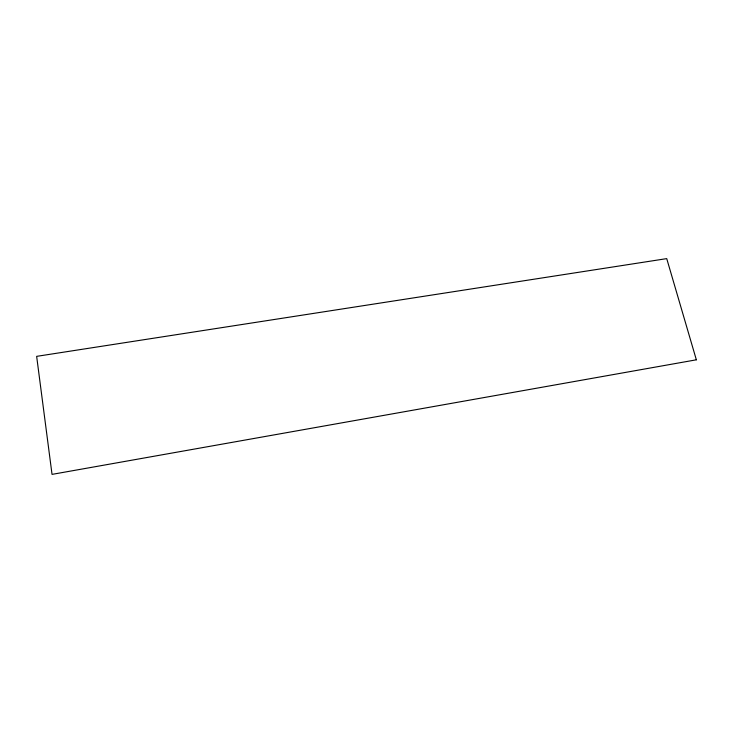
<?xml version="1.0" encoding="UTF-8"?>
<svg xmlns="http://www.w3.org/2000/svg" width="733" height="733" viewBox="0 0 733 733"><rect width="100%" height="100%" fill="white"/><g stroke="black" fill="none" stroke-linecap="round" stroke-linejoin="round"><path stroke-width="1.1" d="M696.35 359.811L52.034 474.379L36.65 356.357L666.728 258.621L696.35 359.811"/></g></svg>
